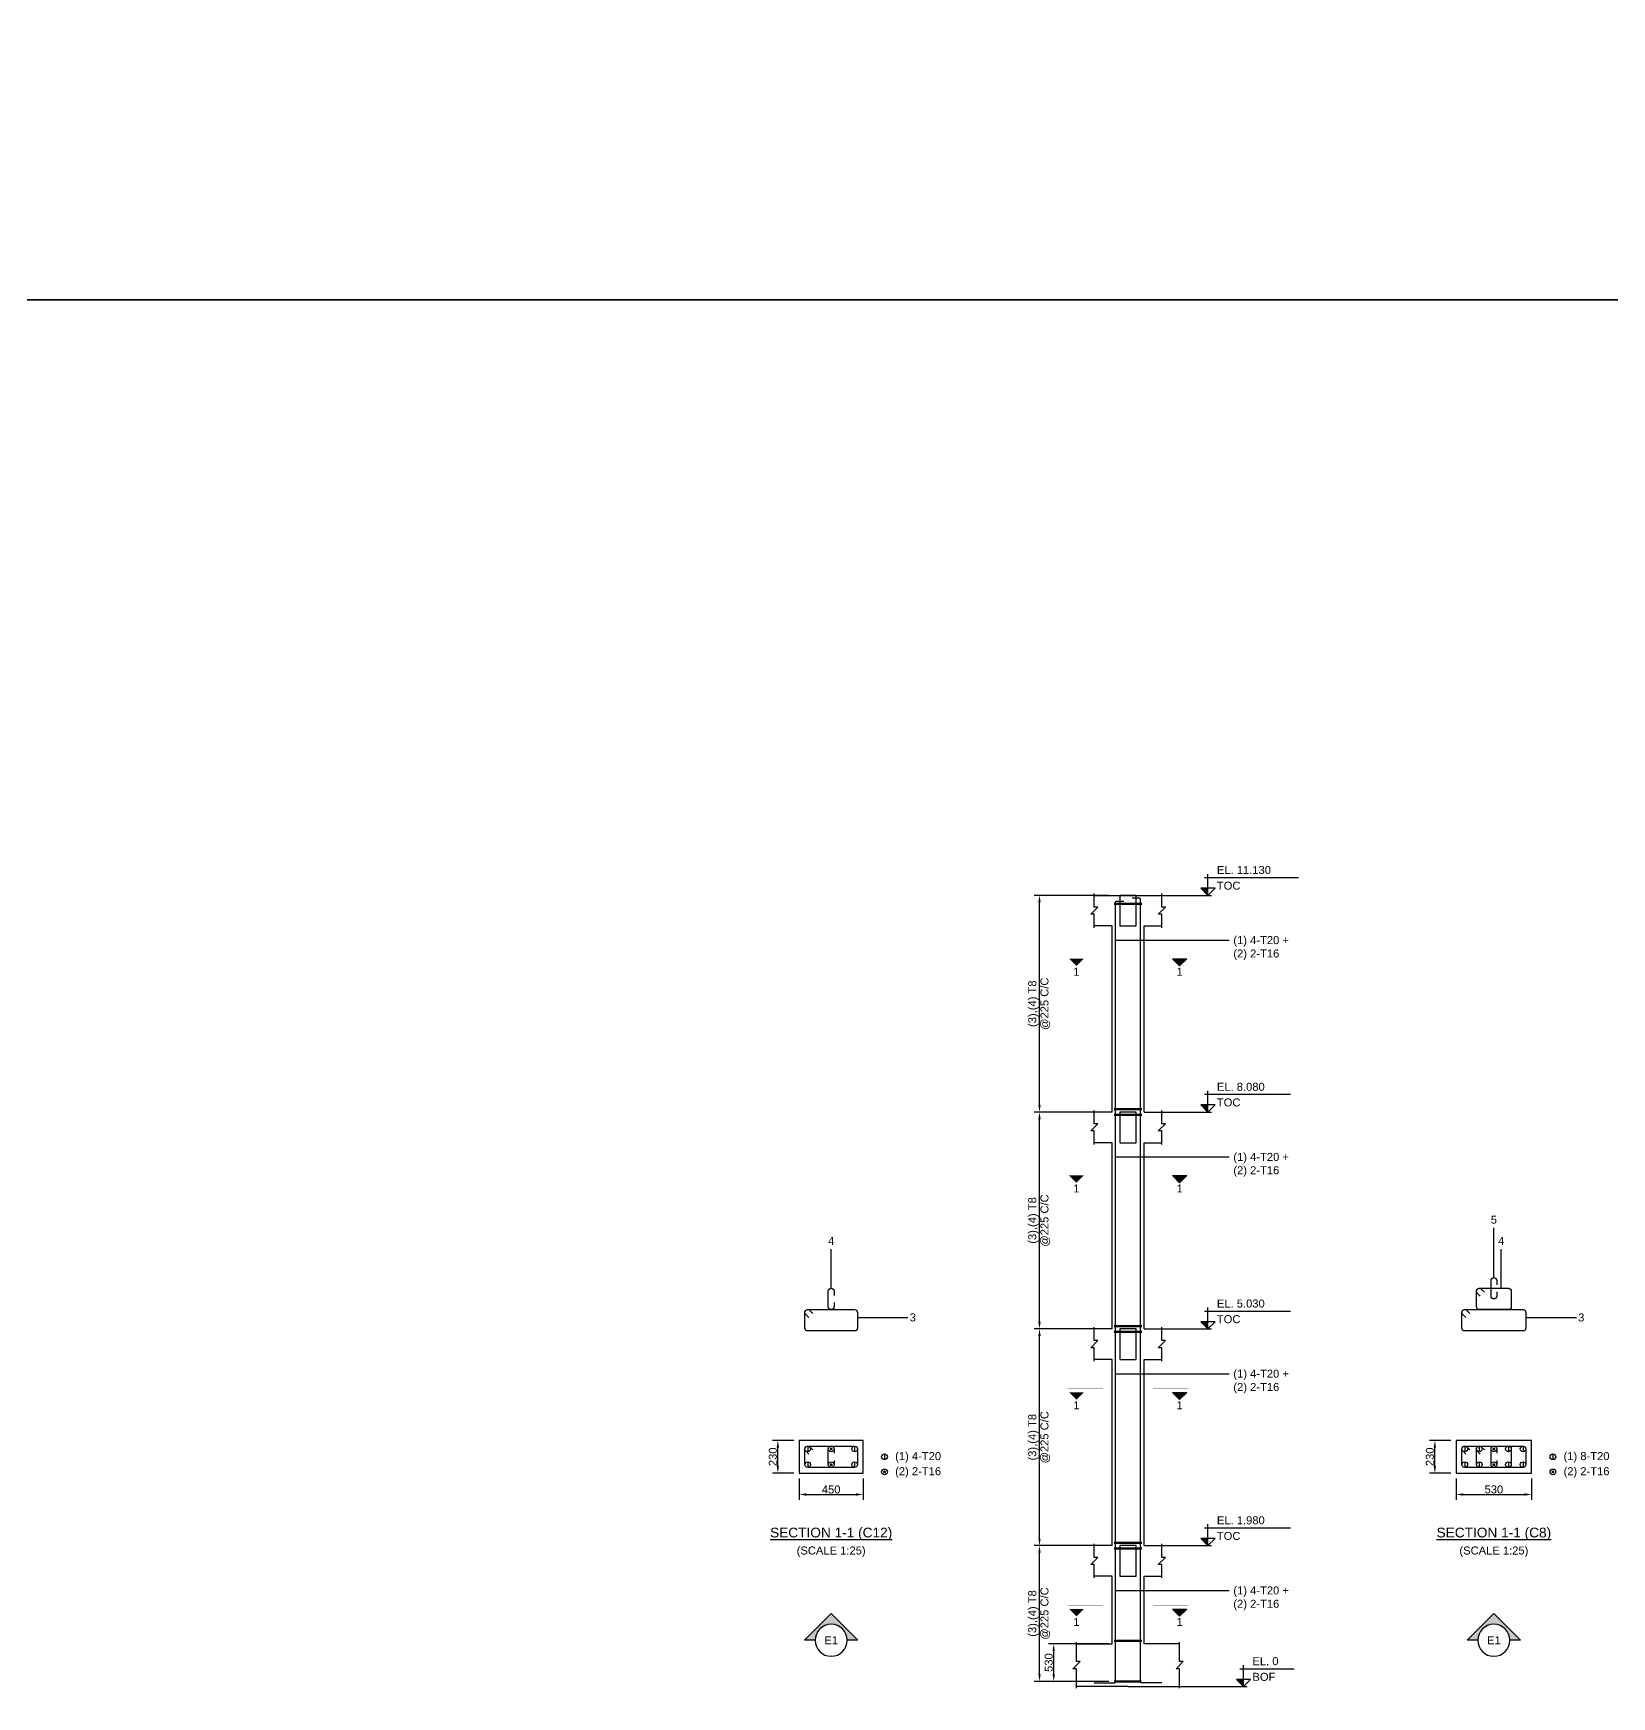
# Model space of a CAD drawing. Header units: inches. Extents: x -816171 to 9366335, y -450961 to 689132.
# Drawn here: x -138902 to -94501, y 46763 to 93545 of the extents above; entities that cross this region are included whole.
import ezdxf
from ezdxf.enums import TextEntityAlignment as Align

# ---------------------------------------------------------------- set-up
doc = ezdxf.new("R2010")
doc.units = ezdxf.units.IN
doc.header["$MEASUREMENT"] = 0
doc.linetypes.add('SCHidden', pattern=[1000, 500, -500])
for name, color, linetype in [('colSectionMarkLayer', 5, 'Continuous'), ('Concrete Line', 2, 'Continuous'), ('Dim', 31, 'Continuous'), ('Hatch', 25, 'Continuous'), ('Labels', 4, 'Continuous'), ('Link', 225, 'Continuous'), ('Reinforcement', 130, 'Continuous'), ('Text', 31, 'Continuous')]:
    doc.layers.add(name, color=color, linetype=linetype)
doc.styles.add('SC-BBS1', font='SansSerif')
doc.styles.add('SC-COL2', font='SansSerif')
doc.styles.get("Standard").update_dxf_attribs({"font": 'txt.shx'})
doc.dimstyles.new('ColumnSch', dxfattribs={"dimtxt": 225, "dimasz": 200, "dimexe": 150, "dimexo": 150, "dimgap": 25, "dimtad": 1, "dimtoh": 1, "dimdec": 4, "dimzin": 0, "dimdsep": 46, "dimtxsty": 'SC-COL2', "dimcen": 0.09, "dimclrd": 8, "dimclre": 8, "dimclrt": 31, "dimadec": 0, "dimazin": 0, "dimtfac": 1, "dimtdec": 0, "dimtix": 1, "dimtofl": 0, "dimtmove": 0, "dimatfit": 3, "dimfxl": 1, "dimtolj": 1, "dimtzin": 0, "dimarcsym": 0})
doc.dimstyles.get("Standard").update_dxf_attribs({"dimtxt": 0.18, "dimasz": 0.18, "dimexe": 0.18, "dimexo": 0.0625, "dimgap": 0.09, "dimtad": 0, "dimtih": 1, "dimtoh": 1, "dimdec": 4, "dimzin": 0, "dimdsep": 46, "dimtxsty": 'Standard', "dimcen": 0.09, "dimadec": 0, "dimazin": 0, "dimtfac": 1, "dimtdec": 4, "dimtofl": 0, "dimtmove": 0, "dimatfit": 3, "dimfxl": 1, "dimtolj": 1, "dimtzin": 0, "dimarcsym": 0})

# ---------------------------------------------------------------- blocks, each defined once
blk = doc.blocks.new('*D417')
at = {"layer": 'DEFPOINTS', "color": 0, "transparency": 16777216}
for p in [(-110598, 51013), (-108498, 51013), (-108498, 47195)]:
    blk.add_point(p, dxfattribs=at)
at = {"layer": 'Dim', "color": 8, "lineweight": -2, "transparency": 16777216}
for p, q in [((-108648, 51013), (-110748, 51013)), ((-110598, 47395), (-110598, 50813)), ((-108648, 47195), (-110748, 47195))]:
    blk.add_line(p, q, dxfattribs=at)
at = {"layer": 'Dim', "color": 8, "transparency": 16777216}
for points in [[(-110631, 50813), (-110565, 50813), (-110598, 51013)], [(-110631, 47395), (-110565, 47395), (-110598, 47195)]]:
    blk.add_solid(points, dxfattribs=at)
at = {"layer": 'Dim', "color": 31, "lineweight": 50, "transparency": 16777216, "char_height": 225, "attachment_point": 5, "rotation": 90, "style": 'SC-COL2'}
for s, insert in [('\\A1;(3),(4) T8', (-110768, 49104)), ('\\A1;@225 C/C', (-110436, 49104))]:
    blk.add_mtext(s, dxfattribs=dict(at, insert=insert))
blk = doc.blocks.new('*D418')
at = {"layer": 'DEFPOINTS', "color": 0, "transparency": 16777216}
for p in [(-110198, 48251), (-108498, 48251), (-108498, 47195)]:
    blk.add_point(p, dxfattribs=at)
at = {"layer": 'Dim', "color": 8, "lineweight": -2, "transparency": 16777216}
for p, q in [((-108648, 48251), (-110348, 48251)), ((-110198, 47395), (-110198, 48051)), ((-108648, 47195), (-110348, 47195))]:
    blk.add_line(p, q, dxfattribs=at)
at = {"layer": 'Dim', "color": 8, "transparency": 16777216}
for points in [[(-110231, 48051), (-110165, 48051), (-110198, 48251)], [(-110231, 47395), (-110165, 47395), (-110198, 47195)]]:
    blk.add_solid(points, dxfattribs=at)
at = {"layer": 'Dim', "color": 31, "lineweight": 50, "transparency": 16777216, "insert": (-110339, 47723), "char_height": 225, "attachment_point": 5, "rotation": 90, "style": 'SC-COL2'}
blk.add_mtext('\\A1;530', dxfattribs=at)
blk = doc.blocks.new('*D419')
at = {"layer": 'DEFPOINTS', "color": 0, "transparency": 16777216}
for p in [(-110598, 57109), (-108498, 57109), (-108498, 51013)]:
    blk.add_point(p, dxfattribs=at)
at = {"layer": 'Dim', "color": 8, "lineweight": -2, "transparency": 16777216}
for p, q in [((-108648, 57109), (-110748, 57109)), ((-110598, 51213), (-110598, 56909)), ((-108648, 51013), (-110748, 51013))]:
    blk.add_line(p, q, dxfattribs=at)
at = {"layer": 'Dim', "color": 8, "transparency": 16777216}
for points in [[(-110631, 56909), (-110565, 56909), (-110598, 57109)], [(-110631, 51213), (-110565, 51213), (-110598, 51013)]]:
    blk.add_solid(points, dxfattribs=at)
at = {"layer": 'Dim', "color": 31, "lineweight": 50, "transparency": 16777216, "char_height": 225, "attachment_point": 5, "rotation": 90, "style": 'SC-COL2'}
for s, insert in [('\\A1;@225 C/C', (-110436, 54061)), ('\\A1;(3),(4) T8', (-110768, 54061))]:
    blk.add_mtext(s, dxfattribs=dict(at, insert=insert))
blk = doc.blocks.new('*D420')
at = {"layer": 'DEFPOINTS', "color": 0, "transparency": 16777216}
for p in [(-110598, 63205), (-108498, 63205), (-108498, 57109)]:
    blk.add_point(p, dxfattribs=at)
at = {"layer": 'Dim', "color": 8, "lineweight": -2, "transparency": 16777216}
for p, q in [((-108648, 63205), (-110748, 63205)), ((-110598, 57309), (-110598, 63005)), ((-108648, 57109), (-110748, 57109))]:
    blk.add_line(p, q, dxfattribs=at)
at = {"layer": 'Dim', "color": 8, "transparency": 16777216}
for points in [[(-110631, 63005), (-110565, 63005), (-110598, 63205)], [(-110631, 57309), (-110565, 57309), (-110598, 57109)]]:
    blk.add_solid(points, dxfattribs=at)
at = {"layer": 'Dim', "color": 31, "lineweight": 50, "transparency": 16777216, "char_height": 225, "attachment_point": 5, "rotation": 90, "style": 'SC-COL2'}
for s, insert in [('\\A1;@225 C/C', (-110436, 60157)), ('\\A1;(3),(4) T8', (-110768, 60157))]:
    blk.add_mtext(s, dxfattribs=dict(at, insert=insert))
blk = doc.blocks.new('*D421')
at = {"layer": 'DEFPOINTS', "color": 0, "transparency": 16777216}
for p in [(-110598, 69301), (-108498, 69301), (-108498, 63205)]:
    blk.add_point(p, dxfattribs=at)
at = {"layer": 'Dim', "color": 8, "lineweight": -2, "transparency": 16777216}
for p, q in [((-108648, 69301), (-110748, 69301)), ((-110598, 63405), (-110598, 69101)), ((-108648, 63205), (-110748, 63205))]:
    blk.add_line(p, q, dxfattribs=at)
at = {"layer": 'Dim', "color": 8, "transparency": 16777216}
for points in [[(-110631, 69101), (-110565, 69101), (-110598, 69301)], [(-110631, 63405), (-110565, 63405), (-110598, 63205)]]:
    blk.add_solid(points, dxfattribs=at)
at = {"layer": 'Dim', "color": 31, "lineweight": 50, "transparency": 16777216, "char_height": 225, "attachment_point": 5, "rotation": 90, "style": 'SC-COL2'}
for s, insert in [('\\A1;@225 C/C', (-110436, 66253)), ('\\A1;(3),(4) T8', (-110768, 66253))]:
    blk.add_mtext(s, dxfattribs=dict(at, insert=insert))
blk = doc.blocks.new('*D422')
at = {"layer": 'DEFPOINTS', "color": 0, "transparency": 16777216}
for p in [(-117358, 53051), (-115558, 53051), (-115558, 52451)]:
    blk.add_point(p, dxfattribs=at)
at = {"layer": 'Dim', "color": 8, "lineweight": -2, "transparency": 16777216}
for p, q in [((-117358, 52901), (-117358, 52301)), ((-115558, 52901), (-115558, 52301)), ((-117158, 52451), (-115758, 52451))]:
    blk.add_line(p, q, dxfattribs=at)
at = {"layer": 'Dim', "color": 8, "transparency": 16777216}
for points in [[(-117158, 52484), (-117158, 52417), (-117358, 52451)], [(-115758, 52484), (-115758, 52417), (-115558, 52451)]]:
    blk.add_solid(points, dxfattribs=at)
at = {"layer": 'Dim', "color": 31, "transparency": 16777216, "insert": (-116458, 52591), "char_height": 225, "attachment_point": 5, "style": 'SC-COL2'}
blk.add_mtext('\\A1;450', dxfattribs=at)
blk = doc.blocks.new('*D423')
at = {"layer": 'DEFPOINTS', "color": 0, "transparency": 16777216}
for p in [(-117958, 53971), (-117358, 53971), (-117358, 53051)]:
    blk.add_point(p, dxfattribs=at)
at = {"layer": 'Dim', "color": 8, "lineweight": -2, "transparency": 16777216}
for p, q in [((-117508, 53971), (-118108, 53971)), ((-117958, 53251), (-117958, 53771)), ((-117508, 53051), (-118108, 53051))]:
    blk.add_line(p, q, dxfattribs=at)
at = {"layer": 'Dim', "color": 8, "transparency": 16777216}
for points in [[(-117991, 53771), (-117925, 53771), (-117958, 53971)], [(-117991, 53251), (-117925, 53251), (-117958, 53051)]]:
    blk.add_solid(points, dxfattribs=at)
at = {"layer": 'Dim', "color": 31, "transparency": 16777216, "insert": (-118099, 53511), "char_height": 225, "attachment_point": 5, "rotation": 90, "style": 'SC-COL2'}
blk.add_mtext('\\A1;230', dxfattribs=at)
blk = doc.blocks.new('*D3737')
at = {"layer": 'DEFPOINTS', "color": 0, "transparency": 16777216}
for p in [(-98876, 53051), (-96756, 53051), (-96756, 52451)]:
    blk.add_point(p, dxfattribs=at)
at = {"layer": 'Dim', "color": 8, "lineweight": -2, "transparency": 16777216}
for p, q in [((-98876, 52901), (-98876, 52301)), ((-96756, 52901), (-96756, 52301)), ((-98676, 52451), (-96956, 52451))]:
    blk.add_line(p, q, dxfattribs=at)
at = {"layer": 'Dim', "color": 8, "transparency": 16777216}
for points in [[(-98676, 52484), (-98676, 52417), (-98876, 52451)], [(-96956, 52484), (-96956, 52417), (-96756, 52451)]]:
    blk.add_solid(points, dxfattribs=at)
at = {"layer": 'Dim', "color": 31, "transparency": 16777216, "insert": (-97816, 52592), "char_height": 225, "attachment_point": 5, "style": 'SC-COL2'}
blk.add_mtext('\\A1;530', dxfattribs=at)
blk = doc.blocks.new('*D3744')
at = {"layer": 'DEFPOINTS', "color": 0, "transparency": 16777216}
for p in [(-99476, 53971), (-98876, 53971), (-98876, 53051)]:
    blk.add_point(p, dxfattribs=at)
at = {"layer": 'Dim', "color": 8, "lineweight": -2, "transparency": 16777216}
for p, q in [((-99026, 53971), (-99626, 53971)), ((-99476, 53251), (-99476, 53771)), ((-99026, 53051), (-99626, 53051))]:
    blk.add_line(p, q, dxfattribs=at)
at = {"layer": 'Dim', "color": 8, "transparency": 16777216}
for points in [[(-99510, 53771), (-99443, 53771), (-99476, 53971)], [(-99510, 53251), (-99443, 53251), (-99476, 53051)]]:
    blk.add_solid(points, dxfattribs=at)
at = {"layer": 'Dim', "color": 31, "transparency": 16777216, "insert": (-99617, 53511), "char_height": 225, "attachment_point": 5, "rotation": 90, "style": 'SC-COL2'}
blk.add_mtext('\\A1;230', dxfattribs=at)

msp = doc.modelspace()

# ---------------------------------------------------------------- hatches: boundary and pattern name
at = {"layer": 'Hatch'}
for points in [[(-105858.01568, 69300.59386), (-105858.01568, 69500.59386), (-106058.01568, 69500.59386)], [(-109758.01568, 67515.59386), (-109558.01568, 67315.59386), (-109358.01568, 67515.59386), (-109758.01568, 67515.59386)], [(-106458.01568, 67515.59386), (-106658.01568, 67315.59386), (-106858.01568, 67515.59386), (-106458.01568, 67515.59386)], [(-105858.01568, 63204.59386), (-105858.01568, 63404.59386), (-106058.01568, 63404.59386)], [(-109758.01568, 61419.59386), (-109558.01568, 61219.59386), (-109358.01568, 61419.59386), (-109758.01568, 61419.59386)], [(-106458.01568, 61419.59386), (-106658.01568, 61219.59386), (-106858.01568, 61419.59386), (-106458.01568, 61419.59386)], [(-105858.01568, 57108.59386), (-105858.01568, 57308.59386), (-106058.01568, 57308.59386)], [(-109758.01568, 55323.59386), (-109558.01568, 55123.59386), (-109358.01568, 55323.59386), (-109758.01568, 55323.59386)], [(-106458.01568, 55323.59386), (-106658.01568, 55123.59386), (-106858.01568, 55323.59386), (-106458.01568, 55323.59386)], [(-105858.01568, 51012.59386), (-105858.01568, 51212.59386), (-106058.01568, 51212.59386)], [(-109758.01568, 49227.59386), (-109558.01568, 49027.59386), (-109358.01568, 49227.59386), (-109758.01568, 49227.59386)], [(-106458.01568, 49227.59386), (-106658.01568, 49027.59386), (-106858.01568, 49227.59386), (-106458.01568, 49227.59386)], [(-104858.01568, 47050.59386), (-104858.01568, 47250.59386), (-105058.01568, 47250.59386)]]:
    msp.add_hatch(color=256, dxfattribs=at).paths.add_polyline_path(points, flags=0)
h = msp.add_hatch(color=256, dxfattribs=at)
edge = h.paths.add_edge_path(flags=16)
edge.add_line((-116908.01568, 48350.59386), (-117208.01568, 48350.59386))
edge.add_line((-117208.01568, 48350.59386), (-116458.01568, 49100.59386))
edge.add_line((-116458.01568, 49100.59386), (-115708.01568, 48350.59386))
edge.add_line((-115708.01568, 48350.59386), (-116008.01568, 48350.59386))
edge.add_arc((-116458.01568, 48350.59386), 450, 0, 180)
h = msp.add_hatch(color=256, dxfattribs=at)
edge = h.paths.add_edge_path(flags=16)
edge.add_line((-98266.34641, 48350.59386), (-98566.34641, 48350.59386))
edge.add_line((-98566.34641, 48350.59386), (-97816.34641, 49100.59386))
edge.add_line((-97816.34641, 49100.59386), (-97066.34641, 48350.59386))
edge.add_line((-97066.34641, 48350.59386), (-97366.34641, 48350.59386))
edge.add_arc((-97816.34641, 48350.59386), 450, 0, 180)

# ---------------------------------------------------------------- linework, layer by layer
at = {"lineweight": 50}
for p, q in [((-108498.01568, 69060.59386), (-107718.01568, 69060.59386)), ((-108498.01568, 63284.59386), (-107718.01568, 63284.59386)), ((-108498.01568, 63124.59386), (-107718.01568, 63124.59386)), ((-108498.01568, 57188.59386), (-107718.01568, 57188.59386)), ((-108498.01568, 57028.59386), (-107718.01568, 57028.59386)), ((-108498.01568, 51092.59386), (-107718.01568, 51092.59386)), ((-108498.01568, 50932.59386), (-107718.01568, 50932.59386)), ((-108498.01568, 48330.59386), (-107718.01568, 48330.59386)), ((-108498.01568, 47194.59386), (-107738.01568, 47194.59386))]:
    msp.add_line(p, q, dxfattribs=at)
for points in [[(-95907.23439, 140327.57571), (-10397.00069, 140327.57571), (-10397.00069, 86049.11051), (-95907.23439, 86049.11051)], [(-95907.23439, 86049.11051), (-181417.4681, 86049.11051)], [(-181417.4681, 86049.11051), (-95907.23439, 86049.11051)], [(-95907.23439, 86049.11051), (-10397.00069, 86049.11051), (-10397.00069, 31770.64531), (-95907.23439, 31770.64531)]]:
    msp.add_lwpolyline(points)
at = {"layer": 'colSectionMarkLayer'}
for p, q in [((-105958.01568, 69800.59386), (-103308.01568, 69800.59386)), ((-105858.01568, 69300.59386), (-105858.01568, 69900.59386)), ((-107658.01568, 69300.59386), (-105758.01568, 69300.59386)), ((-105958.01568, 63704.59386), (-103533.01568, 63704.59386)), ((-105858.01568, 63204.59386), (-105858.01568, 63804.59386)), ((-107658.01568, 63204.59386), (-105758.01568, 63204.59386)), ((-105958.01568, 57608.59386), (-103533.01568, 57608.59386)), ((-105858.01568, 57108.59386), (-105858.01568, 57708.59386)), ((-107658.01568, 57108.59386), (-105758.01568, 57108.59386)), ((-105958.01568, 51512.59386), (-103533.01568, 51512.59386)), ((-105858.01568, 51012.59386), (-105858.01568, 51612.59386)), ((-107658.01568, 51012.59386), (-105758.01568, 51012.59386)), ((-104958.01568, 47550.59386), (-103433.01568, 47550.59386)), ((-104858.01568, 47050.59386), (-104858.01568, 47650.59386)), ((-106658.01568, 47050.59386), (-104758.01568, 47050.59386))]:
    msp.add_line(p, q, dxfattribs=at)
for points in [[(-105858.01568, 69300.59386), (-105658.01568, 69500.59386), (-106058.01568, 69500.59386)], [(-105858.01568, 63204.59386), (-105658.01568, 63404.59386), (-106058.01568, 63404.59386)], [(-105858.01568, 57108.59386), (-105658.01568, 57308.59386), (-106058.01568, 57308.59386)], [(-105858.01568, 51012.59386), (-105658.01568, 51212.59386), (-106058.01568, 51212.59386)], [(-104858.01568, 47050.59386), (-104658.01568, 47250.59386), (-105058.01568, 47250.59386)]]:
    msp.add_lwpolyline(points, close=True, dxfattribs=at)
at = {"layer": 'colSectionMarkLayer', "const_width": 5}
for points in [[(-108808.01568, 67615.59386), (-109808.01568, 67615.59386)], [(-109758.01568, 67515.59386), (-109558.01568, 67315.59386), (-109358.01568, 67515.59386), (-109758.01568, 67515.59386)], [(-107408.01568, 67615.59386), (-106408.01568, 67615.59386)], [(-108808.01568, 61519.59386), (-109808.01568, 61519.59386)], [(-109758.01568, 61419.59386), (-109558.01568, 61219.59386), (-109358.01568, 61419.59386), (-109758.01568, 61419.59386)], [(-107408.01568, 61519.59386), (-106408.01568, 61519.59386)], [(-108808.01568, 55423.59386), (-109808.01568, 55423.59386)], [(-109758.01568, 55323.59386), (-109558.01568, 55123.59386), (-109358.01568, 55323.59386), (-109758.01568, 55323.59386)], [(-107408.01568, 55423.59386), (-106408.01568, 55423.59386)], [(-108808.01568, 49327.59386), (-109808.01568, 49327.59386)], [(-109758.01568, 49227.59386), (-109558.01568, 49027.59386), (-109358.01568, 49227.59386), (-109758.01568, 49227.59386)], [(-107408.01568, 49327.59386), (-106408.01568, 49327.59386)]]:
    msp.add_lwpolyline(points, dxfattribs=at)
at = {"layer": 'colSectionMarkLayer'}
for points in [[(-106458.01568, 67515.59386), (-106658.01568, 67315.59386), (-106858.01568, 67515.59386), (-106458.01568, 67515.59386)], [(-106458.01568, 61419.59386), (-106658.01568, 61219.59386), (-106858.01568, 61419.59386), (-106458.01568, 61419.59386)], [(-106458.01568, 55323.59386), (-106658.01568, 55123.59386), (-106858.01568, 55323.59386), (-106458.01568, 55323.59386)], [(-106458.01568, 49227.59386), (-106658.01568, 49027.59386), (-106858.01568, 49227.59386), (-106458.01568, 49227.59386)]]:
    msp.add_lwpolyline(points, dxfattribs=at)
for points in [[(-116908.01568, 48350.59386), (-117208.01568, 48350.59386), (-116458.01568, 49100.59386), (-115708.01568, 48350.59386), (-116008.01568, 48350.59386, 1), (-116908.01568, 48350.59386, 1), (-116008.01568, 48350.59386)], [(-98266.34641, 48350.59386), (-98566.34641, 48350.59386), (-97816.34641, 49100.59386), (-97066.34641, 48350.59386), (-97366.34641, 48350.59386, 1), (-98266.34641, 48350.59386, 1), (-97366.34641, 48350.59386)]]:
    msp.add_lwpolyline(points, format="xyb", dxfattribs=at)
at = {"layer": 'Concrete Line'}
for p, q in [((-109058.01568, 69300.59386), (-107158.01568, 69300.59386)), ((-108558.01568, 68440.59386), (-109058.01568, 68440.59386)), ((-108558.01568, 63204.59386), (-108558.01568, 68440.59386)), ((-107658.01568, 63204.59386), (-107658.01568, 68440.59386)), ((-107658.01568, 68440.59386), (-107158.01568, 68440.59386)), ((-108558.01568, 63204.59386), (-109058.01568, 63204.59386)), ((-108558.01568, 63204.59386), (-108558.01568, 63204.59386)), ((-108558.01568, 63204.59386), (-108558.01568, 63204.59386)), ((-107658.01568, 63204.59386), (-107658.01568, 63204.59386)), ((-107658.01568, 63204.59386), (-107658.01568, 63204.59386)), ((-107658.01568, 63204.59386), (-107158.01568, 63204.59386)), ((-108558.01568, 62344.59386), (-109058.01568, 62344.59386)), ((-108558.01568, 57108.59386), (-108558.01568, 62344.59386)), ((-107658.01568, 57108.59386), (-107658.01568, 62344.59386)), ((-107658.01568, 62344.59386), (-107158.01568, 62344.59386)), ((-108558.01568, 57108.59386), (-109058.01568, 57108.59386)), ((-108558.01568, 57108.59386), (-108558.01568, 57108.59386)), ((-108558.01568, 57108.59386), (-108558.01568, 57108.59386)), ((-107658.01568, 57108.59386), (-107658.01568, 57108.59386)), ((-107658.01568, 57108.59386), (-107658.01568, 57108.59386)), ((-107658.01568, 57108.59386), (-107158.01568, 57108.59386)), ((-108558.01568, 56248.59386), (-109058.01568, 56248.59386)), ((-108558.01568, 51012.59386), (-108558.01568, 56248.59386)), ((-107658.01568, 51012.59386), (-107658.01568, 56248.59386)), ((-107658.01568, 56248.59386), (-107158.01568, 56248.59386)), ((-108558.01568, 51012.59386), (-109058.01568, 51012.59386)), ((-108558.01568, 51012.59386), (-108558.01568, 51012.59386)), ((-108558.01568, 51012.59386), (-108558.01568, 51012.59386)), ((-107658.01568, 51012.59386), (-107658.01568, 51012.59386)), ((-107658.01568, 51012.59386), (-107658.01568, 51012.59386)), ((-107658.01568, 51012.59386), (-107158.01568, 51012.59386)), ((-108558.01568, 50152.59386), (-109058.01568, 50152.59386)), ((-108558.01568, 48250.59386), (-108558.01568, 50152.59386)), ((-107658.01568, 48250.59386), (-107658.01568, 50152.59386)), ((-107658.01568, 50152.59386), (-107158.01568, 50152.59386)), ((-109558.01568, 48250.59386), (-108558.01568, 48250.59386)), ((-106658.01568, 48250.59386), (-107658.01568, 48250.59386)), ((-106658.01568, 48250.59386), (-107658.01568, 48250.59386)), ((-108108.01568, 47050.59386), (-109558.01568, 47050.59386)), ((-108108.01568, 47050.59386), (-106658.01568, 47050.59386))]:
    msp.add_line(p, q, dxfattribs=at)
for points in [[(-109058.01568, 68390.59386), (-109058.01568, 68770.59386), (-109158.01568, 68770.59386), (-108958.01568, 68970.59386), (-109058.01568, 68970.59386), (-109058.01568, 69350.59386)], [(-107158.01568, 68390.59386), (-107158.01568, 68770.59386), (-107258.01568, 68770.59386), (-107058.01568, 68970.59386), (-107158.01568, 68970.59386), (-107158.01568, 69350.59386)], [(-109058.01568, 62294.59386), (-109058.01568, 62674.59386), (-109158.01568, 62674.59386), (-108958.01568, 62874.59386), (-109058.01568, 62874.59386), (-109058.01568, 63254.59386)], [(-107158.01568, 62294.59386), (-107158.01568, 62674.59386), (-107258.01568, 62674.59386), (-107058.01568, 62874.59386), (-107158.01568, 62874.59386), (-107158.01568, 63254.59386)], [(-109058.01568, 56198.59386), (-109058.01568, 56578.59386), (-109158.01568, 56578.59386), (-108958.01568, 56778.59386), (-109058.01568, 56778.59386), (-109058.01568, 57158.59386)], [(-107158.01568, 56198.59386), (-107158.01568, 56578.59386), (-107258.01568, 56578.59386), (-107058.01568, 56778.59386), (-107158.01568, 56778.59386), (-107158.01568, 57158.59386)], [(-109058.01568, 50102.59386), (-109058.01568, 50482.59386), (-109158.01568, 50482.59386), (-108958.01568, 50682.59386), (-109058.01568, 50682.59386), (-109058.01568, 51062.59386)], [(-107158.01568, 50102.59386), (-107158.01568, 50482.59386), (-107258.01568, 50482.59386), (-107058.01568, 50682.59386), (-107158.01568, 50682.59386), (-107158.01568, 51062.59386)], [(-109558.01568, 47000.59386), (-109558.01568, 47550.59386), (-109658.01568, 47550.59386), (-109458.01568, 47750.59386), (-109558.01568, 47750.59386), (-109558.01568, 48300.59386)], [(-106658.01568, 47000.59386), (-106658.01568, 47550.59386), (-106758.01568, 47550.59386), (-106558.01568, 47750.59386), (-106658.01568, 47750.59386), (-106658.01568, 48300.59386)]]:
    msp.add_lwpolyline(points, dxfattribs=at)
for points in [[(-108338.01568, 69300.59386), (-108338.01568, 68440.59386), (-107878.01568, 68440.59386), (-107878.01568, 69300.59386)], [(-108338.01568, 63204.59386), (-108338.01568, 62344.59386), (-107878.01568, 62344.59386), (-107878.01568, 63204.59386)], [(-108338.01568, 57108.59386), (-108338.01568, 56248.59386), (-107878.01568, 56248.59386), (-107878.01568, 57108.59386)], [(-117358.01568, 53050.59386), (-115558.01568, 53050.59386), (-115558.01568, 53050.59386), (-115558.01568, 53970.59386), (-115558.01568, 53970.59386), (-117358.01568, 53970.59386), (-117358.01568, 53970.59386), (-117358.01568, 53050.59386)], [(-98876.34641, 53050.59386), (-96756.34641, 53050.59386), (-96756.34641, 53050.59386), (-96756.34641, 53970.59386), (-96756.34641, 53970.59386), (-98876.34641, 53970.59386), (-98876.34641, 53970.59386), (-98876.34641, 53050.59386)], [(-108338.01568, 51012.59386), (-108338.01568, 50152.59386), (-107878.01568, 50152.59386), (-107878.01568, 51012.59386)]]:
    msp.add_lwpolyline(points, close=True, dxfattribs=at)
at = {"layer": 'Concrete Line', "linetype": 'SCHidden', "ltscale": 0.3}
for points in [[(-108338.01568, 69300.59386), (-108338.01568, 68440.59386), (-107878.01568, 68440.59386), (-107878.01568, 69300.59386)], [(-108338.01568, 63204.59386), (-108338.01568, 62344.59386), (-107878.01568, 62344.59386), (-107878.01568, 63204.59386)], [(-108338.01568, 57108.59386), (-108338.01568, 56248.59386), (-107878.01568, 56248.59386), (-107878.01568, 57108.59386)], [(-108338.01568, 51012.59386), (-108338.01568, 50152.59386), (-107878.01568, 50152.59386), (-107878.01568, 51012.59386)]]:
    msp.add_lwpolyline(points, close=True, dxfattribs=at)
at = {"layer": 'Link'}
for points in [[(-97736.34641, 58150.59386), (-97736.34641, 58030.59386, -1), (-97896.34641, 58030.59386), (-97896.34641, 58470.59386, -1), (-97736.34641, 58470.59386), (-97736.34641, 58350.59386)], [(-116378.01568, 57850.59386), (-116378.01568, 57730.59386, -1), (-116538.01568, 57730.59386), (-116538.01568, 58170.59386, -1), (-116378.01568, 58170.59386), (-116378.01568, 58050.59386)], [(-98198.0624, 58029.17246), (-98282.91505, 58114.02543, -0.6681779738), (-98226.34641, 58250.59386), (-97406.34641, 58250.59386, -0.4142135624), (-97326.34641, 58170.59386), (-97326.34641, 57730.59386, -0.4142135624), (-97406.34641, 57650.59386), (-98226.34641, 57650.59386, -0.4142135624), (-98306.34641, 57730.59386), (-98306.34641, 58170.59386, -0.6681793021), (-98169.77776, 58227.1623), (-98084.9251, 58142.30933)], [(-117089.73167, 57429.17246), (-117174.58433, 57514.02543, -0.6681779738), (-117118.01568, 57650.59386), (-115798.01568, 57650.59386, -0.4142135624), (-115718.01568, 57570.59386), (-115718.01568, 57130.59386, -0.4142135624), (-115798.01568, 57050.59386), (-117118.01568, 57050.59386, -0.4142135624), (-117198.01568, 57130.59386), (-117198.01568, 57570.59386, -0.6681793021), (-117061.44704, 57627.1623), (-116976.59438, 57542.30933)], [(-98608.0624, 57429.17246), (-98692.91505, 57514.02543, -0.6681779738), (-98636.34641, 57650.59386), (-96996.34641, 57650.59386, -0.4142135624), (-96916.34641, 57570.59386), (-96916.34641, 57130.59386, -0.4142135624), (-96996.34641, 57050.59386), (-98636.34641, 57050.59386, -0.4142135624), (-98716.34641, 57130.59386), (-98716.34641, 57570.59386, -0.6681793021), (-98579.77776, 57627.1623), (-98494.9251, 57542.30933)], [(-117089.73167, 53589.17246), (-117174.58433, 53674.02543, -0.6681779738), (-117118.01568, 53810.59386), (-115798.01568, 53810.59386, -0.4142135624), (-115718.01568, 53730.59386), (-115718.01568, 53290.59386, -0.4142135624), (-115798.01568, 53210.59386), (-117118.01568, 53210.59386, -0.4142135624), (-117198.01568, 53290.59386), (-117198.01568, 53730.59386, -0.6681793021), (-117061.44704, 53787.1623), (-116976.59438, 53702.30933)], [(-116378.01568, 53410.59386), (-116378.01568, 53290.59386, -1), (-116538.01568, 53290.59386), (-116538.01568, 53730.59386, -1), (-116378.01568, 53730.59386), (-116378.01568, 53610.59386)], [(-98608.0624, 53589.17246), (-98692.91505, 53674.02543, -0.6681779738), (-98636.34641, 53810.59386), (-96996.34641, 53810.59386, -0.4142135624), (-96916.34641, 53730.59386), (-96916.34641, 53290.59386, -0.4142135624), (-96996.34641, 53210.59386), (-98636.34641, 53210.59386, -0.4142135624), (-98716.34641, 53290.59386), (-98716.34641, 53730.59386, -0.6681793021), (-98579.77776, 53787.1623), (-98494.9251, 53702.30933)], [(-98198.0624, 53589.17246), (-98282.91505, 53674.02543, -0.6681779738), (-98226.34641, 53810.59386), (-97406.34641, 53810.59386, -0.4142135624), (-97326.34641, 53730.59386), (-97326.34641, 53290.59386, -0.4142135624), (-97406.34641, 53210.59386), (-98226.34641, 53210.59386, -0.4142135624), (-98306.34641, 53290.59386), (-98306.34641, 53730.59386, -0.6681793021), (-98169.77776, 53787.1623), (-98084.9251, 53702.30933)], [(-97736.34641, 53410.59386), (-97736.34641, 53290.59386, -1), (-97896.34641, 53290.59386), (-97896.34641, 53730.59386, -1), (-97736.34641, 53730.59386), (-97736.34641, 53610.59386)]]:
    msp.add_lwpolyline(points, format="xyb", dxfattribs=at)
at = {"layer": 'Reinforcement', "lineweight": 25}
for points in [[(-108458.01568, 63662.59386), (-108458.01568, 65822.59386), (-108458.01568, 66362.59386), (-108458.01568, 69110.59386, -0.4142135624), (-108428.01568, 69140.59386), (-108228.01568, 69140.59386)], [(-107758.01568, 65822.59386), (-107758.01568, 67550.59386), (-107758.01568, 68090.59386), (-107758.01568, 69190.59386, 0.4142135624), (-107788.01568, 69220.59386), (-107988.01568, 69220.59386)], [(-107158.01568, 47150.59386), (-107728.01568, 47150.59386, -0.4142135624), (-107758.01568, 47180.59386), (-107758.01568, 55358.59386)], [(-109058.01568, 47150.59386), (-108488.01568, 47150.59386, 0.4142135624), (-108458.01568, 47180.59386), (-108458.01568, 53630.59386)]]:
    msp.add_lwpolyline(points, format="xyb", dxfattribs=at)
for points in [[(-107758.01568, 59726.59386), (-107758.01568, 61454.59386), (-107758.01568, 61994.59386), (-107758.01568, 67550.59386)], [(-108458.01568, 57566.59386), (-108458.01568, 59726.59386), (-108458.01568, 60266.59386), (-108458.01568, 65822.59386)], [(-107758.01568, 53630.59386), (-107758.01568, 55358.59386), (-107758.01568, 55898.59386), (-107758.01568, 61454.59386)], [(-108458.01568, 51470.59386), (-108458.01568, 53630.59386), (-108458.01568, 54170.59386), (-108458.01568, 59726.59386)]]:
    msp.add_lwpolyline(points, dxfattribs=at)
at = {"layer": 'Reinforcement', "color": 130}
for points in [[(-117118.01568, 53810.59386), (-117118.01568, 53650.59386)], [(-115798.01568, 53810.59386), (-115798.01568, 53650.59386)], [(-98636.34641, 53810.59386), (-98636.34641, 53650.59386)], [(-98226.34641, 53810.59386), (-98226.34641, 53650.59386)], [(-97406.34641, 53810.59386), (-97406.34641, 53650.59386)], [(-96996.34641, 53810.59386), (-96996.34641, 53650.59386)], [(-117118.01568, 53370.59386), (-117118.01568, 53210.59386)], [(-115798.01568, 53370.59386), (-115798.01568, 53210.59386)], [(-114958.01568, 53590.59386), (-114958.01568, 53430.59386)], [(-98636.34641, 53370.59386), (-98636.34641, 53210.59386)], [(-98226.34641, 53370.59386), (-98226.34641, 53210.59386)], [(-97406.34641, 53370.59386), (-97406.34641, 53210.59386)], [(-96996.34641, 53370.59386), (-96996.34641, 53210.59386)], [(-96156.34641, 53590.59386), (-96156.34641, 53430.59386)]]:
    msp.add_lwpolyline(points, dxfattribs=at)
at = {"layer": 'Reinforcement', "color": 130, "const_width": 40}
for points in [[(-116478.01568, 53730.59386, 1), (-116438.01568, 53730.59386, 1)], [(-97836.34641, 53730.59386, 1), (-97796.34641, 53730.59386, 1)], [(-116478.01568, 53290.59386, 1), (-116438.01568, 53290.59386, 1)], [(-114978.01568, 53085.59386, 1), (-114938.01568, 53085.59386, 1)], [(-97836.34641, 53290.59386, 1), (-97796.34641, 53290.59386, 1)], [(-96176.34641, 53085.59386, 1), (-96136.34641, 53085.59386, 1)]]:
    msp.add_lwpolyline(points, format="xyb", close=True, dxfattribs=at)
at = {"layer": 'Reinforcement', "color": 130}
for centre in [(-117118.01568, 53730.59386), (-116458.01568, 53730.59386), (-115798.01568, 53730.59386), (-98636.34641, 53730.59386), (-98226.34641, 53730.59386), (-97816.34641, 53730.59386), (-97406.34641, 53730.59386), (-96996.34641, 53730.59386), (-117118.01568, 53290.59386), (-116458.01568, 53290.59386), (-115798.01568, 53290.59386), (-114958.01568, 53510.59386), (-98636.34641, 53290.59386), (-98226.34641, 53290.59386), (-97816.34641, 53290.59386), (-97406.34641, 53290.59386), (-96996.34641, 53290.59386), (-96156.34641, 53510.59386), (-114958.01568, 53085.59386), (-96156.34641, 53085.59386)]:
    msp.add_circle(centre, 80, dxfattribs=at)

# ---------------------------------------------------------------- texts
at = {"layer": 'colSectionMarkLayer', "style": 'SC-BBS1'}
for p in [(-109558.01568, 67265.59386), (-106658.01568, 67265.59386), (-109558.01568, 61169.59386), (-106658.01568, 61169.59386), (-109558.01568, 55073.59386), (-106658.01568, 55073.59386), (-109558.01568, 48977.59386), (-106658.01568, 48977.59386)]:
    msp.add_text('1', height=225, dxfattribs=at).set_placement(p, align=Align.TOP_CENTER)
at = {"layer": 'Labels', "style": 'SC-BBS1'}
for s, p in [('%%uSECTION 1-1 (C12)', (-116458.01568, 51160.59386)), ('%%uSECTION 1-1 (C8)', (-97816.34641, 51160.59386))]:
    msp.add_text(s, height=275, dxfattribs=at).set_placement(p, align=Align.BOTTOM_CENTER)
for p in [(-116458.01568, 48350.59386), (-97816.34641, 48350.59386)]:
    msp.add_text('E1', height=225, dxfattribs=at).set_placement(p, align=Align.MIDDLE_CENTER)
at = {"layer": 'Text', "style": 'SC-BBS1'}
for s, p in [('EL. 11.130', (-105608.01568, 69900.59386)), ('TOC', (-105608.01568, 69460.59386)), ('EL. 8.080', (-105608.01568, 63804.59386)), ('TOC', (-105608.01568, 63364.59386)), ('EL. 5.030', (-105608.01568, 57708.59386)), ('TOC', (-105608.01568, 57268.59386)), ('EL. 1.980', (-105608.01568, 51612.59386)), ('TOC', (-105608.01568, 51172.59386)), ('EL. 0', (-104608.01568, 47650.59386)), ('BOF', (-104608.01568, 47210.59386))]:
    msp.add_text(s, height=225, dxfattribs=at).set_placement(p)
for s, p in [('5', (-97816.34641, 60000.59386)), ('4', (-116458.01568, 59400.59386)), ('4', (-97611.34641, 59400.59386)), ('(SCALE 1:25)', (-116458.01568, 50695.59386)), ('(SCALE 1:25)', (-97816.34641, 50695.59386))]:
    msp.add_text(s, height=225, dxfattribs=at).set_placement(p, align=Align.BOTTOM_CENTER)
for s, p in [('3', (-114248.01568, 57430.59386)), ('3', (-95446.34641, 57430.59386)), ('(1) 4-T20', (-114658.01568, 53530.59386)), ('(1) 8-T20', (-95856.34641, 53530.59386)), ('(2) 2-T16', (-114658.01568, 53105.59386)), ('(2) 2-T16', (-95856.34641, 53105.59386))]:
    msp.add_text(s, height=225, dxfattribs=at).set_placement(p, align=Align.MIDDLE_LEFT)
at = {"layer": 'Text', "char_height": 225, "attachment_point": 1, "style": 'SC-BBS1'}
for insert in [(-105145.51568, 68153.09386), (-105145.51568, 62057.09386), (-105145.51568, 55961.09386), (-105145.51568, 49865.09386)]:
    msp.add_mtext('(1) 4-T20 + \\P(2) 2-T16', dxfattribs=dict(at, insert=insert))

# ---------------------------------------------------------------- dimensions: what is measured, and where the dimension line sits
at = {"layer": 'Dim', "lineweight": 50}
for p1, p2, distance, text, picture, middle in [((-108498.01568, 63204.59386), (-108498.01568, 69300.59386), 2100, '(3),(4) T8\\X@225 C/C', '*D421', (-110598.01568, 66252.59386)), ((-108498.01568, 57108.59386), (-108498.01568, 63204.59386), 2100, '(3),(4) T8\\X@225 C/C', '*D420', (-110598.01568, 60156.59386)), ((-108498.01568, 51012.59386), (-108498.01568, 57108.59386), 2100, '(3),(4) T8\\X@225 C/C', '*D419', (-110598.01568, 54060.59386)), ((-108498.01568, 47194.59386), (-108498.01568, 51012.59386), 2100, '(3),(4) T8\\X@225 C/C', '*D417', (-110598.01568, 49103.59386)), ((-108498.01568, 47194.59386), (-108498.01568, 48250.59386), 1700, '530', '*D418', (-110339.06507, 47722.59386))]:
    dim = msp.add_aligned_dim(p1=p1, p2=p2, distance=distance, text=text, dimstyle='ColumnSch', dxfattribs=at)
    dim.commit()
    dim.dimension.update_dxf_attribs({"geometry": picture, "text_midpoint": middle})
at = {"layer": 'Dim'}
for p1, p2, distance, text, picture, middle in [((-117358.01568, 53050.59386), (-117358.01568, 53970.59386), 600, '230', '*D423', (-118099.06507, 53510.59386)), ((-98876.34641, 53050.59386), (-98876.34641, 53970.59386), 600, '230', '*D3744', (-99617.39579, 53510.59386)), ((-117358.01568, 53050.59386), (-115558.01568, 53050.59386), -600, '450', '*D422', (-116458.01568, 52591.48893)), ((-98876.34641, 53050.59386), (-96756.34641, 53050.59386), -600, '530', '*D3737', (-97816.34641, 52591.64325))]:
    dim = msp.add_aligned_dim(p1=p1, p2=p2, distance=distance, text=text, dimstyle='ColumnSch', override={"dimtofl": 1}, dxfattribs=at)
    dim.commit()
    dim.dimension.update_dxf_attribs({"geometry": picture, "text_midpoint": middle})

# ---------------------------------------------------------------- leaders
at = {"layer": 'Dim', "color": 8}
for points in [[(-108458.01568, 68040.59386), (-105258.01568, 68040.59386)], [(-107758.01568, 68040.59386), (-105258.01568, 68040.59386)], [(-108458.01568, 61944.59386), (-105258.01568, 61944.59386)], [(-107758.01568, 61944.59386), (-105258.01568, 61944.59386)], [(-97816.34641, 58550.59386), (-97816.34641, 59950.59386)], [(-116458.01568, 58250.59386), (-116458.01568, 59350.59386)], [(-97611.34641, 58250.59386), (-97611.34641, 59350.59386)], [(-115718.01568, 57430.59386), (-114298.01568, 57430.59386)], [(-96916.34641, 57430.59386), (-95496.34641, 57430.59386)], [(-108458.01568, 55848.59386), (-105258.01568, 55848.59386)], [(-107758.01568, 55848.59386), (-105258.01568, 55848.59386)], [(-108458.01568, 49752.59386), (-105258.01568, 49752.59386)], [(-107758.01568, 49752.59386), (-105258.01568, 49752.59386)]]:
    msp.add_leader(points, dimstyle='Standard', dxfattribs=at)

doc.saveas('drawing.dxf')
